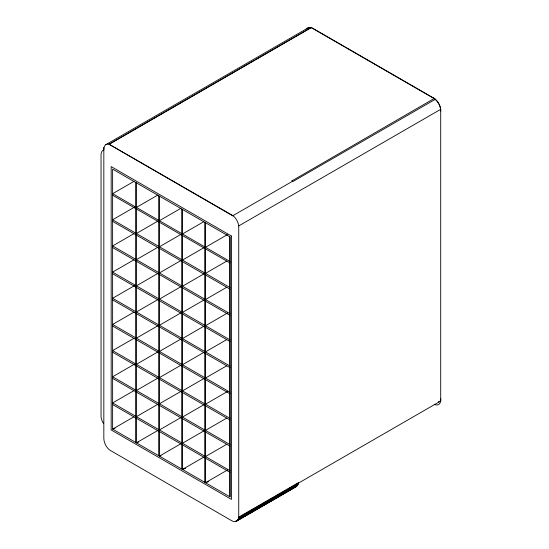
<?xml version="1.0" encoding="UTF-8"?>
<svg xmlns="http://www.w3.org/2000/svg" width="549" height="549" viewBox="0 0 549 549"><rect width="100%" height="100%" fill="white"/><g stroke="black" fill="none" stroke-linecap="round" stroke-linejoin="round"><path stroke-width="0.82" d="M238.678 517.632L440.71 401.003L440.751 398.821M103.83 147.407L103.83 438.479A10.369 5.991 60 0 0 109.265 449.796L231.493 520.603C234.169 522.744 239.007 521.083 238.74 517.117L238.74 225.92A10.369 5.991 60 0 0 234.142 216.663L109.025 144.222A10.369 5.991 60 0 0 104.022 147.516L103.83 149.321M298.464 482.386L298.018 484.561L237.683 519.388M440.744 111.042C440.792 105.751 437.711 100.44 433.154 97.77M298.018 484.561L298.436 482.653L238.74 517.117M307.714 28.136C309.492 27.038 311.811 27.519 313.445 28.658M306.781 29.001L307.948 27.917L309.464 27.45L311.235 27.628L435.357 99.287L293.084 181.431L291.979 180.6L292.658 181.184L232.968 215.647M105.806 144.682L307.776 28.074M310.995 27.615L109.025 144.222L232.46 215.359M109.265 144.236L311.235 27.628M133.901 181.417L112.627 193.694L229.935 261.42M134.629 207.076L112.627 219.778L229.935 287.504M136.392 207.412L157.659 195.135M133.901 233.668L112.627 245.945L229.935 313.671M136.392 233.497L158.393 220.794M159.416 220.712L180.69 208.428M133.901 259.835L112.627 272.112L229.935 339.838M136.392 259.663L157.659 247.386M159.416 246.789L181.424 234.087M182.446 234.004L203.713 221.727M434.259 404.407A10.369 5.991 60 0 0 440.71 401.003L440.71 109.313C440.044 105.044 437.704 101.064 434.259 98.456L292.164 180.758M134.629 285.576L112.627 298.279L229.935 366.005M238.74 225.92L440.71 109.313M136.392 285.83L158.393 273.127M159.416 272.956L180.69 260.679M182.446 260.089L203.713 247.805M205.477 247.297L227.478 234.595M133.901 312.168L112.627 324.445L229.935 392.171M136.392 311.997L158.393 299.294M159.416 299.123L180.69 286.846M182.446 286.255L204.448 273.553M205.477 273.381L226.744 261.104M133.901 338.335L112.627 350.612L229.935 418.338M136.392 338.163L157.659 325.886M159.416 325.289L181.424 312.587M182.446 312.422L203.713 300.138M205.477 299.548L226.744 287.271M134.629 364.076L112.627 376.779L229.935 444.505M136.392 364.33L158.393 351.628M159.416 351.456L180.69 339.179M182.446 338.589L203.713 326.305M205.477 325.715L227.478 313.012M133.901 390.668L112.627 402.945L229.935 470.671M136.392 390.497L158.393 377.794M159.416 377.63L180.69 365.346M182.446 364.756L204.448 352.053M205.477 351.882L226.744 339.605M133.901 416.835L112.627 429.112L112.627 169.14L229.969 236.88L229.969 496.859L112.627 429.112L115.029 428.275M136.392 416.664L157.659 404.387M159.416 403.796L181.424 391.094M182.446 390.922L203.713 378.645M205.477 378.048L226.744 365.771M136.392 182.858L136.392 442.83L158.393 430.128M159.416 429.963L180.69 417.679M182.446 417.089L203.713 404.812M205.477 404.215L227.478 391.512M159.416 196.151L159.416 456.13L180.69 443.846M182.446 443.256L204.448 430.553M205.477 430.382L226.744 418.105M182.446 209.444L182.446 469.422L203.713 457.145M205.477 456.548L226.744 444.271M205.477 222.743L205.477 482.715L227.478 470.013M238.637 517.954L298.333 483.491M237.285 519.848L294.031 487.087M238.046 519.629L297.743 485.158M235.658 521.475L295.355 487.011M236.015 521.365L297.078 486.043M237.038 520.829L296.734 486.366M438.322 401.895L440.71 401.003M136.392 442.83L138.787 441.993M159.416 456.13L161.015 455.567M182.446 469.422L185.644 468.304M205.477 482.715L208.668 481.597M312.827 28.301L433.772 98.127M112.627 195.218L229.935 262.944M112.627 221.384L229.935 289.11M112.627 247.551L229.935 315.277M112.627 273.718L229.935 341.451M112.627 299.884L229.935 367.617M112.627 326.058L229.935 393.784M112.627 352.225L229.935 419.951M112.627 378.391L229.935 446.117M112.627 404.558L229.935 472.284M229.935 236.866L229.935 496.838M204.743 222.318L204.743 482.296M181.712 209.025L181.712 468.997M158.688 195.725L158.688 455.704M135.658 182.433L135.658 442.412M103.905 149.877A10.788 6.231 60 0 0 101.043 154.317L101.043 415.648A9.196 5.305 60 0 0 103.624 423.615M231.438 236.036L111.166 166.594L111.166 429.963L231.438 499.398L231.438 236.036"/></g></svg>
